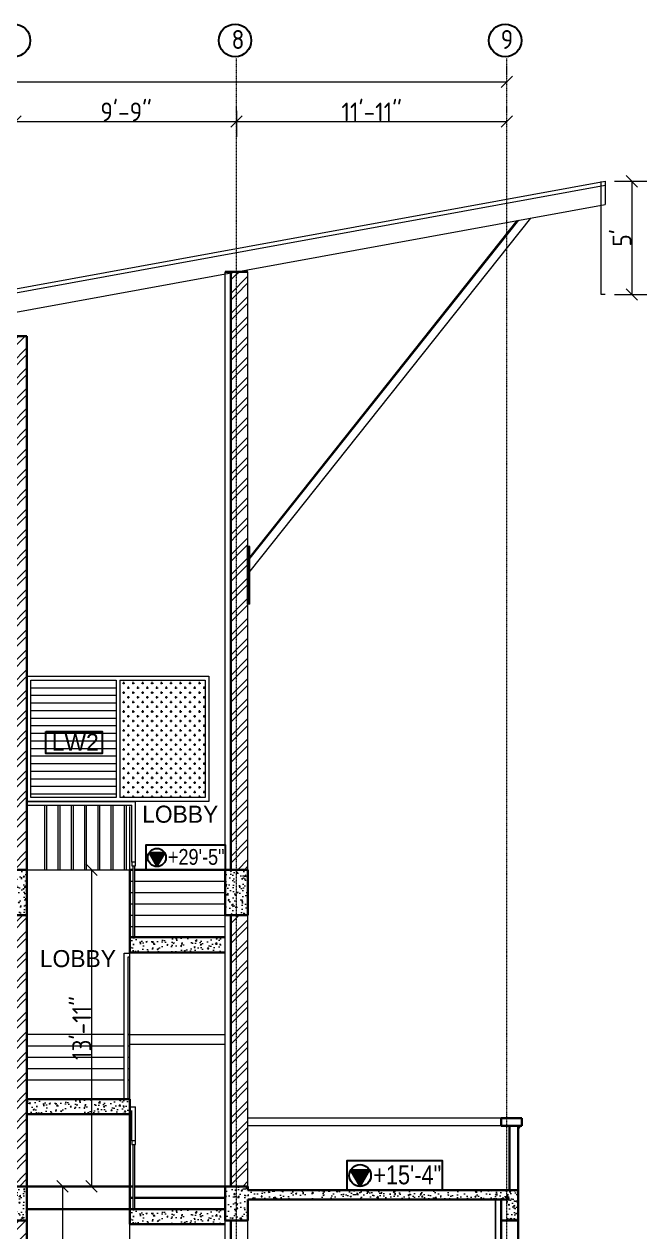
# Model space of a CAD drawing. Extents: x -95606 to 113309, y -42160 to -940.
# Drawn here: x -41215 to -40887, y -17442 to -16805 of the extents above; entities that cross this region are included whole.
import ezdxf

# ---------------------------------------------------------------- set-up
doc = ezdxf.new("R2010")
doc.units = 0
doc.header["$LTSCALE"] = 0.02
doc.header["$MEASUREMENT"] = 0
doc.header["$PDMODE"] = 3
doc.header["$PDSIZE"] = -2
doc.linetypes.add('ACAD_ISO04W100', pattern=[30, 24, -3, 0, -3])
doc.linetypes.add('CENTERX2', pattern=[101.6, 63.5, -12.7, 12.7, -12.7])
doc.layers.get('0').update_dxf_attribs({"linetype": 'CONTINUOUS'})
doc.layers.get('DEFPOINTS').update_dxf_attribs({"linetype": 'CONTINUOUS'})
for name, color, linetype, lineweight in [('dimension', 250, 'CONTINUOUS', 18), ('DOOR WIN TEXT', 102, 'CONTINUOUS', 25), ('Hatch', 252, 'CONTINUOUS', 9), ('RBH CENTER LINE', 1, 'ACAD_ISO04W100', 13), ('RBH DIMENSIONS', 8, 'CONTINUOUS', 15), ('RBH FURNISHING', 112, 'CONTINUOUS', 0), ('RBH GLASS', 254, 'CONTINUOUS', 5), ('RBH HAND RAIL - 0.13', 131, 'CONTINUOUS', 13), ('RBH hatch', 43, 'CONTINUOUS', 0), ('RBH TEXT', 50, 'CONTINUOUS', 13), ('RBH TEXT FRAME', 90, 'CONTINUOUS', 25), ('RBH WALL - 0.13', 253, 'CONTINUOUS', 13), ('RBH WALL - 0.18', 252, 'CONTINUOUS', 18), ('RBH WALL - 0.30', 7, 'CONTINUOUS', 30)]:
    doc.layers.add(name, color=color, linetype=linetype, lineweight=lineweight)
doc.layers.add('RBH DO & WIN', color=7, linetype='CONTINUOUS', lineweight=9, true_color=0x8a008a)
doc.styles.add('RBH-225', font='ARIALN.TTF', dxfattribs={"height": 225})
doc.styles.add('RBH-TEXT', font='ARIALN.TTF', dxfattribs={"height": 175})
doc.styles.get("Standard").update_dxf_attribs({"font": 'ISOCP'})
doc.dimstyles.new('RBH DIM 01', dxfattribs={"dimtxt": 10, "dimasz": 6, "dimexe": 8, "dimexo": 5, "dimgap": 0.09, "dimtad": 1, "dimdec": 0, "dimzin": 0, "dimdsep": 46, "dimlunit": 4, "dimtxsty": 'Standard', "dimblk": 'OBLIQUE', "dimcen": 0.09, "dimclrd": 4, "dimclre": 1, "dimclrt": 2, "dimadec": 0, "dimazin": 0, "dimtfac": 1, "dimtdec": 0, "dimtofl": 0, "dimtmove": 0, "dimatfit": 3, "dimldrblk": 'OPEN30', "dimfxl": 1, "dimtolj": 1, "dimtzin": 0, "dimlwd": -1, "dimlwe": -1, "dimarcsym": 0})
pattern_1 = [(50, (-411609.736, -522238.593), (7.172601826, -0.62752135), [0.75, -8.25]), (355, (-411609.736, -522238.593), (-1.38751334, 7.52192134), [0.6, -6.6]), (100.4514445, (-411609.138, -522238.645), (5.78508847, 6.89439991), [0.63740192, -7.01142112]), (46.1842, (-411609.736, -522236.593), (10.67241331, -1.65519281), [1.125, -12.375]), (96.6356355, (-411608.846, -522236.731), (9.34661946, 9.741186), [0.95610342, -10.5171376]), (351.184164, (-411609.736, -522236.593), (9.34661945, 9.741186), [0.9, -9.90000001]), (21, (-411608.736, -522237.093), (5.96907052, -4.026188907), [0.75, -8.25]), (326, (-411608.736, -522237.093), (2.43315332, 7.25150045), [0.6, -6.6]), (71.4514447, (-411608.2384, -522237.428), (8.40222377, 3.22531153), [0.6374019, -7.01142112]), (37.5, (-411609.7358, -522238.5927), (0.121598553, 3.328938538), [0, -6.52, 0, -6.7, 0, -6.625]), (7.5, (-411609.7358, -522238.5927), (2.630695374, 3.944117119), [0, -3.82, 0, -6.37, 0, -2.525]), (327.5, (-411611.9658, -522238.5927), (5.338224362, -0.225548717), [0, -2.5, 0, -7.8, 0, -10.35]), (317.5, (-411612.966, -522238.5927), (5.831861693, 1.001049823), [0, -3.25, 0, -5.18, 0, -7.35])]
pattern_2 = [(50, (-411641.1325, -522238.593), (7.172601826, -0.62752135), [0.75, -8.25]), (355, (-411641.1325, -522238.593), (-1.38751334, 7.52192134), [0.6, -6.6]), (100.4514445, (-411640.535, -522238.645), (5.78508847, 6.89439991), [0.63740192, -7.01142112]), (46.1842, (-411641.1325, -522236.593), (10.67241331, -1.65519281), [1.125, -12.375]), (96.6356355, (-411640.243, -522236.731), (9.34661946, 9.741186), [0.95610342, -10.5171376]), (351.184164, (-411641.133, -522236.593), (9.34661945, 9.741186), [0.9, -9.90000001]), (21, (-411640.1325, -522237.093), (5.96907052, -4.026188907), [0.75, -8.25]), (326, (-411640.1325, -522237.093), (2.43315332, 7.25150045), [0.6, -6.6]), (71.4514447, (-411639.635, -522237.428), (8.40222377, 3.22531153), [0.6374019, -7.01142112]), (37.5, (-411641.1325, -522238.5927), (0.121598553, 3.328938538), [0, -6.52, 0, -6.7, 0, -6.625]), (7.5, (-411641.1325, -522238.5927), (2.630695374, 3.944117119), [0, -3.82, 0, -6.37, 0, -2.525]), (327.5, (-411643.3625, -522238.5927), (5.338224362, -0.225548717), [0, -2.5, 0, -7.8, 0, -10.35]), (317.5, (-411644.3625, -522238.5927), (5.831861693, 1.001049823), [0, -3.25, 0, -5.18, 0, -7.35])]

# ---------------------------------------------------------------- blocks, each defined once
blk = doc.blocks.new('_Oblique')
at = {"color": 0, "linetype": 'ByBlock', "lineweight": -2}
blk.add_line((-0.5, -0.5), (0.5, 0.5), dxfattribs=at)
blk = doc.blocks.new('*D940')
at = {"layer": 'DEFPOINTS', "color": 0, "lineweight": -2, "ltscale": 0.75, "transparency": 16777216}
for p in [(-41220, -16843.35), (-41103.39, -16845.69), (-41103.39, -16856.39)]:
    blk.add_point(p, dxfattribs=at)
at = {"layer": 'RBH DIMENSIONS', "color": 1, "ltscale": 0.75, "transparency": 16777216}
for p, q in [((-41220, -16848.35), (-41220, -16864.39)), ((-41103.39, -16850.69), (-41103.39, -16864.39))]:
    blk.add_line(p, q, dxfattribs=at)
at = {"layer": 'RBH DIMENSIONS', "color": 4, "ltscale": 0.75, "transparency": 16777216}
blk.add_line((-41220, -16856.39), (-41103.39, -16856.39), dxfattribs=at)
at = {"layer": 'RBH DIMENSIONS', "color": 4, "ltscale": 0.75, "transparency": 16777216, "xscale": 6, "yscale": 6, "zscale": 6, "rotation": 180}
blk.add_blockref('_Oblique', (-41220, -16856.39), dxfattribs=at)
at = {"layer": 'RBH DIMENSIONS', "color": 4, "ltscale": 0.75, "transparency": 16777216, "xscale": 6, "yscale": 6, "zscale": 6}
blk.add_blockref('_Oblique', (-41103.39, -16856.39), dxfattribs=at)
at = {"layer": 'RBH DIMENSIONS', "color": 2, "ltscale": 0.75, "transparency": 16777216, "insert": (-41161.69, -16851.3), "char_height": 10, "attachment_point": 5}
blk.add_mtext('\\A1;9\'-9"', dxfattribs=at)
blk = doc.blocks.new('_Open30')
at = {"color": 0, "linetype": 'ByBlock', "lineweight": -2}
for p, q in [((-1, 0.27), (0, 0)), ((0, 0), (-1, -0.27)), ((0, 0), (-1, 0))]:
    blk.add_line(p, q, dxfattribs=at)
blk = doc.blocks.new('*D941')
at = {"layer": 'DEFPOINTS', "color": 0, "lineweight": -2, "ltscale": 0.75, "transparency": 16777216}
for p in [(-41103.39, -16856.39), (-40960.84, -16856.39), (-40960.84, -16856.39)]:
    blk.add_point(p, dxfattribs=at)
at = {"layer": 'RBH DIMENSIONS', "color": 1, "ltscale": 0.75, "transparency": 16777216}
for p, q in [((-41103.39, -16851.39), (-41103.39, -16848.39)), ((-40960.84, -16851.39), (-40960.84, -16848.39))]:
    blk.add_line(p, q, dxfattribs=at)
at = {"layer": 'RBH DIMENSIONS', "color": 4, "ltscale": 0.75, "transparency": 16777216}
blk.add_line((-41103.39, -16856.39), (-40960.84, -16856.39), dxfattribs=at)
at = {"layer": 'RBH DIMENSIONS', "color": 4, "ltscale": 0.75, "transparency": 16777216, "xscale": 6, "yscale": 6, "zscale": 6, "rotation": 180}
blk.add_blockref('_Oblique', (-41103.39, -16856.39), dxfattribs=at)
at = {"layer": 'RBH DIMENSIONS', "color": 4, "ltscale": 0.75, "transparency": 16777216, "xscale": 6, "yscale": 6, "zscale": 6}
blk.add_blockref('_Oblique', (-40960.84, -16856.39), dxfattribs=at)
at = {"layer": 'RBH DIMENSIONS', "color": 2, "ltscale": 0.75, "transparency": 16777216, "insert": (-41032.12, -16851.3), "char_height": 10, "attachment_point": 5}
blk.add_mtext('\\A1;11\'-11"', dxfattribs=at)
blk = doc.blocks.new('*D952')
at = {"layer": 'DEFPOINTS', "color": 0, "lineweight": -2, "ltscale": 0.75, "transparency": 16777216}
for p in [(-41177, -17418.03), (-41195.29, -17592.03), (-41177, -17592.03)]:
    blk.add_point(p, dxfattribs=at)
at = {"layer": 'RBH DIMENSIONS', "color": 1, "ltscale": 0.75, "transparency": 16777216}
for p, q in [((-41182, -17418.03), (-41203.29, -17418.03)), ((-41182, -17592.03), (-41203.29, -17592.03))]:
    blk.add_line(p, q, dxfattribs=at)
at = {"layer": 'RBH DIMENSIONS', "color": 4, "ltscale": 0.75, "transparency": 16777216}
blk.add_line((-41195.29, -17418.03), (-41195.29, -17592.03), dxfattribs=at)
at = {"layer": 'RBH DIMENSIONS', "color": 4, "ltscale": 0.75, "transparency": 16777216, "xscale": 6, "yscale": 6, "zscale": 6}
for p, rotation in [((-41195.29, -17418.03), 90), ((-41195.29, -17592.03), 270)]:
    blk.add_blockref('_Oblique', p, dxfattribs=dict(at, rotation=rotation))
at = {"layer": 'RBH DIMENSIONS', "color": 2, "ltscale": 0.75, "transparency": 16777216, "insert": (-41200.38, -17505.03), "char_height": 10, "attachment_point": 5, "rotation": 90}
blk.add_mtext('\\A1;14\'-6"', dxfattribs=at)
blk = doc.blocks.new('*D1064')
at = {"layer": 'DEFPOINTS', "color": 0, "lineweight": -2, "ltscale": 0.75, "transparency": 16777216}
for p in [(-40909, -16887.89), (-40909, -16947.57), (-40894.96, -16947.57)]:
    blk.add_point(p, dxfattribs=at)
at = {"layer": 'RBH DIMENSIONS', "color": 1, "ltscale": 0.75, "transparency": 16777216}
for p, q in [((-40904, -16887.89), (-40886.96, -16887.89)), ((-40904, -16947.57), (-40886.96, -16947.57))]:
    blk.add_line(p, q, dxfattribs=at)
at = {"layer": 'RBH DIMENSIONS', "color": 4, "ltscale": 0.75, "transparency": 16777216}
blk.add_line((-40894.96, -16887.89), (-40894.96, -16947.57), dxfattribs=at)
at = {"layer": 'RBH DIMENSIONS', "color": 4, "ltscale": 0.75, "transparency": 16777216, "xscale": 6, "yscale": 6, "zscale": 6}
for p, rotation in [((-40894.96, -16887.89), 90), ((-40894.96, -16947.57), 270)]:
    blk.add_blockref('_Oblique', p, dxfattribs=dict(at, rotation=rotation))
at = {"layer": 'RBH DIMENSIONS', "color": 2, "ltscale": 0.75, "transparency": 16777216, "insert": (-40900.05, -16917.73), "char_height": 10, "attachment_point": 5, "rotation": 90}
blk.add_mtext("\\A1;5'", dxfattribs=at)
blk = doc.blocks.new('*D979')
at = {"layer": 'DEFPOINTS', "color": 0, "lineweight": -2, "ltscale": 0.75, "transparency": 16777216}
for p in [(-42515, -16831.56), (-40960.84, -16835.44), (-40960.84, -16836.55)]:
    blk.add_point(p, dxfattribs=at)
at = {"layer": 'RBH WALL - 0.13', "color": 1, "ltscale": 0.75, "transparency": 16777216}
for p, q in [((-40960.84, -16831.55), (-40960.84, -16827.44)), ((-42515, -16836.56), (-42515, -16843.44))]:
    blk.add_line(p, q, dxfattribs=at)
at = {"layer": 'RBH WALL - 0.13', "color": 4, "ltscale": 0.75, "transparency": 16777216}
blk.add_line((-42515, -16835.44), (-40960.84, -16835.44), dxfattribs=at)
at = {"layer": 'RBH WALL - 0.13', "color": 4, "ltscale": 0.75, "transparency": 16777216, "xscale": 6, "yscale": 6, "zscale": 6, "rotation": 180}
blk.add_blockref('_Oblique', (-42515, -16835.44), dxfattribs=at)
at = {"layer": 'RBH WALL - 0.13', "color": 4, "ltscale": 0.75, "transparency": 16777216, "xscale": 6, "yscale": 6, "zscale": 6}
blk.add_blockref('_Oblique', (-40960.84, -16835.44), dxfattribs=at)
at = {"layer": 'RBH WALL - 0.13', "color": 2, "ltscale": 0.75, "transparency": 16777216, "insert": (-41737.92, -16830.35), "char_height": 10, "attachment_point": 5}
blk.add_mtext('\\A1;129\'-6"', dxfattribs=at)
blk = doc.blocks.new('*D1107')
at = {"layer": 'DEFPOINTS', "color": 0, "lineweight": -2, "ltscale": 0.75, "transparency": 16777216}
for p in [(-41180.19, -17250.99), (-41180.19, -17418.03), (-41180.03, -17418.03)]:
    blk.add_point(p, dxfattribs=at)
at = {"layer": 'dimension', "color": 4, "ltscale": 0.75, "transparency": 16777216}
blk.add_line((-41180.03, -17250.99), (-41180.03, -17418.03), dxfattribs=at)
at = {"layer": 'dimension', "color": 1, "ltscale": 0.75, "transparency": 16777216}
for p, q in [((-41175.19, -17250.99), (-41172.03, -17250.99)), ((-41175.19, -17418.03), (-41172.03, -17418.03))]:
    blk.add_line(p, q, dxfattribs=at)
at = {"layer": 'dimension', "color": 4, "ltscale": 0.75, "transparency": 16777216, "xscale": 6, "yscale": 6, "zscale": 6}
for p, rotation in [((-41180.03, -17250.99), 90), ((-41180.03, -17418.03), 270)]:
    blk.add_blockref('_Oblique', p, dxfattribs=dict(at, rotation=rotation))
at = {"layer": 'dimension', "color": 2, "ltscale": 0.75, "transparency": 16777216, "insert": (-41185.12, -17334.51), "char_height": 10, "attachment_point": 5, "rotation": 90}
blk.add_mtext('\\A1;13\'-11"', dxfattribs=at)

msp = doc.modelspace()

# ---------------------------------------------------------------- hatches: boundary and pattern name
at = {"layer": 'Hatch', "ltscale": 0.75}
h = msp.add_hatch(dxfattribs=at)
h.set_pattern_fill('ANSI32', color=256, scale=20)
h.set_pattern_definition([(45, (-411641.1325, -522238.593), (-5.30330086, 5.30330086), []), (45, (-411637.597, -522238.593), (-5.30330086, 5.30330086), [])])
h.paths.add_polyline_path([(-41097.393, -16935.563), (-41103.393, -16935.563), (-41103.393, -17250.987), (-41097.393, -17250.987)])
h.paths.add_polyline_path([(-41106.393, -16936.215), (-41106.393, -17250.987), (-41103.393, -17250.987), (-41103.393, -16936.215)])
h.paths.add_polyline_path([(-41097.393, -17274.987), (-41103.393, -17274.987), (-41103.393, -17418.031), (-41097.393, -17418.031)])
h.paths.add_polyline_path([(-41103.393, -17274.987), (-41106.393, -17274.987), (-41106.393, -17418.031), (-41103.393, -17418.031)])
h = msp.add_hatch(dxfattribs=at)
h.set_pattern_fill('ANSI32', color=256, scale=20)
h.set_pattern_definition([(45, (-411645.736, -522238.593), (-5.30330086, 5.30330086), []), (45, (-411642.2, -522238.593), (-5.30330086, 5.30330086), [])])
h.paths.add_polyline_path([(-41213.996, -17436.031), (-41221.996, -17436.031), (-41221.996, -17592.031), (-41213.996, -17592.031)])
h.paths.add_polyline_path([(-41213.996, -16969.641), (-41221.996, -16969.641), (-41221.996, -17181.031), (-41213.996, -17181.031)])
h.paths.add_polyline_path([(-41221.996, -17250.987), (-41213.996, -17250.987), (-41213.996, -17181.031), (-41221.996, -17181.031)])
h.paths.add_polyline_path([(-41213.996, -17274.987), (-41221.996, -17274.987), (-41221.996, -17418.031), (-41213.996, -17418.031)])
h = msp.add_hatch(dxfattribs=at)
h.set_pattern_fill('AR-CONC', color=256)
h.set_pattern_definition([(50, (-411609.736, -522231.593), (7.172601826, -0.62752135), [0.75, -8.25]), (355, (-411609.736, -522231.593), (-1.38751334, 7.52192134), [0.6, -6.6]), (100.4514445, (-411609.138, -522231.645), (5.78508847, 6.89439991), [0.63740192, -7.01142112]), (46.1842, (-411609.736, -522229.593), (10.67241331, -1.65519281), [1.125, -12.375]), (96.6356355, (-411608.846, -522229.731), (9.34661946, 9.741186), [0.95610342, -10.5171376]), (351.184164, (-411609.736, -522229.593), (9.34661945, 9.741186), [0.9, -9.90000001]), (21, (-411608.736, -522230.093), (5.96907052, -4.026188907), [0.75, -8.25]), (326, (-411608.736, -522230.093), (2.43315332, 7.25150045), [0.6, -6.6]), (71.4514447, (-411608.2384, -522230.428), (8.40222377, 3.22531153), [0.6374019, -7.01142112]), (37.5, (-411609.7358, -522231.5927), (0.121598553, 3.328938538), [0, -6.52, 0, -6.7, 0, -6.625]), (7.5, (-411609.7358, -522231.5927), (2.630695374, 3.944117119), [0, -3.82, 0, -6.37, 0, -2.525]), (327.5, (-411611.9658, -522231.5927), (5.338224362, -0.225548717), [0, -2.5, 0, -7.8, 0, -10.35]), (317.5, (-411612.966, -522231.5927), (5.831861693, 1.001049823), [0, -3.25, 0, -5.18, 0, -7.35])])
h.paths.add_polyline_path([(-41219.996, -17250.987), (-41225.996, -17250.987), (-41225.996, -17274.987), (-41219.996, -17274.987)])
h.paths.add_polyline_path([(-41213.996, -17250.987), (-41219.996, -17250.987), (-41219.996, -17274.987), (-41213.996, -17274.987)])
h = msp.add_hatch(dxfattribs=at)
h.set_pattern_fill('AR-CONC', color=256)
h.set_pattern_definition([(50, (-411609.736, -522308.549), (7.172601826, -0.62752135), [0.75, -8.25]), (355, (-411609.736, -522308.549), (-1.38751334, 7.52192134), [0.6, -6.6]), (100.4514445, (-411609.138, -522308.601), (5.78508847, 6.89439991), [0.63740192, -7.01142112]), (46.1842, (-411609.736, -522306.549), (10.67241331, -1.65519281), [1.125, -12.375]), (96.6356355, (-411608.846, -522306.687), (9.34661946, 9.741186), [0.95610342, -10.5171376]), (351.184164, (-411609.736, -522306.549), (9.34661945, 9.741186), [0.9, -9.90000001]), (21, (-411608.736, -522307.049), (5.96907052, -4.026188907), [0.75, -8.25]), (326, (-411608.736, -522307.049), (2.43315332, 7.25150045), [0.6, -6.6]), (71.4514447, (-411608.2384, -522307.384), (8.40222377, 3.22531153), [0.6374019, -7.01142112]), (37.5, (-411609.7358, -522308.5488), (0.121598553, 3.328938538), [0, -6.52, 0, -6.7, 0, -6.625]), (7.5, (-411609.7358, -522308.5488), (2.630695374, 3.944117119), [0, -3.82, 0, -6.37, 0, -2.525]), (327.5, (-411611.9658, -522308.5488), (5.338224362, -0.225548717), [0, -2.5, 0, -7.8, 0, -10.35]), (317.5, (-411612.966, -522308.5488), (5.831861693, 1.001049823), [0, -3.25, 0, -5.18, 0, -7.35])])
h.paths.add_polyline_path([(-41103.393, -17250.987), (-41109.393, -17250.987), (-41109.393, -17263.514), (-41109.393, -17274.987), (-41103.393, -17274.987)])
h.paths.add_polyline_path([(-41097.393, -17250.987), (-41103.393, -17250.987), (-41103.393, -17274.987), (-41097.393, -17274.987)])
h = msp.add_hatch(dxfattribs=at)
h.set_pattern_fill('AR-CONC', color=256)
h.set_pattern_definition([(50, (-411643.434, -522095.219), (7.172601826, -0.62752135), [0.75, -8.25]), (355, (-411643.434, -522095.219), (-1.38751334, 7.52192134), [0.6, -6.6]), (100.4514445, (-411642.8364, -522095.271), (5.78508847, 6.89439991), [0.63740192, -7.01142112]), (46.1842, (-411643.434, -522093.219), (10.67241331, -1.65519281), [1.125, -12.375]), (96.6356355, (-411642.545, -522093.357), (9.34661946, 9.741186), [0.95610342, -10.5171376]), (351.184164, (-411643.434, -522093.219), (9.34661945, 9.741186), [0.9, -9.90000001]), (21, (-411642.434, -522093.719), (5.96907052, -4.026188907), [0.75, -8.25]), (326, (-411642.434, -522093.719), (2.43315332, 7.25150045), [0.6, -6.6]), (71.4514447, (-411641.937, -522094.054), (8.40222377, 3.22531153), [0.6374019, -7.01142112]), (37.5, (-411643.4341, -522095.2188), (0.121598553, 3.328938538), [0, -6.52, 0, -6.7, 0, -6.625]), (7.5, (-411643.434, -522095.2188), (2.630695374, 3.944117119), [0, -3.82, 0, -6.37, 0, -2.525]), (327.5, (-411645.6641, -522095.2188), (5.338224362, -0.225548717), [0, -2.5, 0, -7.8, 0, -10.35]), (317.5, (-411646.664, -522095.2188), (5.831861693, 1.001049823), [0, -3.25, 0, -5.18, 0, -7.35])])
h.paths.add_polyline_path([(-41111.694, -17286.657), (-41159.694, -17286.657), (-41159.694, -17294.657), (-41111.694, -17294.657), (-41111.694, -17292.657)])
h = msp.add_hatch(dxfattribs=at)
h.set_pattern_fill('AR-CONC', color=256)
h.set_pattern_definition([(50, (-411694.434, -522180.593), (7.172601826, -0.62752135), [0.75, -8.25]), (355, (-411694.434, -522180.593), (-1.38751334, 7.52192134), [0.6, -6.6]), (100.4514445, (-411693.8364, -522180.645), (5.78508847, 6.89439991), [0.63740192, -7.01142112]), (46.1842, (-411694.434, -522178.593), (10.67241331, -1.65519281), [1.125, -12.375]), (96.6356355, (-411693.545, -522178.731), (9.34661946, 9.741186), [0.95610342, -10.5171376]), (351.184164, (-411694.434, -522178.593), (9.34661945, 9.741186), [0.9, -9.90000001]), (21, (-411693.434, -522179.093), (5.96907052, -4.026188907), [0.75, -8.25]), (326, (-411693.434, -522179.093), (2.43315332, 7.25150045), [0.6, -6.6]), (71.4514447, (-411692.937, -522179.428), (8.40222377, 3.22531153), [0.6374019, -7.01142112]), (37.5, (-411694.4341, -522180.5927), (0.121598553, 3.328938538), [0, -6.52, 0, -6.7, 0, -6.625]), (7.5, (-411694.434, -522180.5927), (2.630695374, 3.944117119), [0, -3.82, 0, -6.37, 0, -2.525]), (327.5, (-411696.6641, -522180.5927), (5.338224362, -0.225548717), [0, -2.5, 0, -7.8, 0, -10.35]), (317.5, (-411697.664, -522180.5927), (5.831861693, 1.001049823), [0, -3.25, 0, -5.18, 0, -7.35])])
h.paths.add_polyline_path([(-41159.694, -17372.031), (-41213.996, -17372.031), (-41213.996, -17380.031), (-41160.14, -17380.031), (-41159.694, -17378.031)])
h = msp.add_hatch(dxfattribs=at)
h.set_pattern_fill('AR-CONC', color=256)
h.set_pattern_definition(pattern_1)
h.paths.add_polyline_path([(-41213.996, -17423.031), (-41213.996, -17418.031), (-41266.996, -17418.031), (-41266.996, -17423.031), (-41260.996, -17423.031), (-41260.996, -17423.031)])
h = msp.add_hatch(dxfattribs=at)
h.set_pattern_fill('AR-CONC', color=256)
h.set_pattern_definition(pattern_1)
h.paths.add_polyline_path([(-41219.996, -17423.031), (-41225.996, -17423.031), (-41225.996, -17436.031), (-41219.996, -17436.031)])
h.paths.add_polyline_path([(-41213.996, -17423.031), (-41219.996, -17423.031), (-41219.996, -17436.031), (-41213.996, -17436.031)])
h = msp.add_hatch(dxfattribs=at)
h.set_pattern_fill('AR-CONC', color=256)
h.set_pattern_definition(pattern_2)
h.paths.add_polyline_path([(-41109.393, -17418.031), (-41109.393, -17436.031), (-41103.393, -17436.031), (-41103.393, -17418.031)])
h = msp.add_hatch(dxfattribs=at)
h.set_pattern_fill('AR-CONC', color=256)
h.set_pattern_definition(pattern_2)
h.paths.add_polyline_path([(-41097.393, -17425.031), (-40959.393, -17425.031), (-40959.393, -17436.031), (-40956.393, -17436.031), (-40956.393, -17420.031), (-40959.393, -17420.031), (-41097.393, -17420.031), (-41097.393, -17418.031), (-41103.393, -17418.031), (-41103.393, -17436.031), (-41097.393, -17436.031)])
h = msp.add_hatch(dxfattribs=at)
h.set_pattern_fill('AR-CONC', color=256)
h.set_pattern_definition([(50, (-411645.5826, -522238.593), (7.172601826, -0.62752135), [0.75, -8.25]), (355, (-411645.5826, -522238.593), (-1.38751334, 7.52192134), [0.6, -6.6]), (100.4514445, (-411644.985, -522238.645), (5.78508847, 6.89439991), [0.63740192, -7.01142112]), (46.1842, (-411645.583, -522236.593), (10.67241331, -1.65519281), [1.125, -12.375]), (96.6356355, (-411644.693, -522236.731), (9.34661946, 9.741186), [0.95610342, -10.5171376]), (351.184164, (-411645.583, -522236.593), (9.34661945, 9.741186), [0.9, -9.90000001]), (21, (-411644.5826, -522237.093), (5.96907052, -4.026188907), [0.75, -8.25]), (326, (-411644.5826, -522237.093), (2.43315332, 7.25150045), [0.6, -6.6]), (71.4514447, (-411644.085, -522237.428), (8.40222377, 3.22531153), [0.6374019, -7.01142112]), (37.5, (-411645.5826, -522238.5927), (0.121598553, 3.328938538), [0, -6.52, 0, -6.7, 0, -6.625]), (7.5, (-411645.5826, -522238.5927), (2.630695374, 3.944117119), [0, -3.82, 0, -6.37, 0, -2.525]), (327.5, (-411647.8126, -522238.5927), (5.338224362, -0.225548717), [0, -2.5, 0, -7.8, 0, -10.35]), (317.5, (-411648.8126, -522238.5927), (5.831861693, 1.001049823), [0, -3.25, 0, -5.18, 0, -7.35])])
h.paths.add_polyline_path([(-40954.843, -17420.031), (-40960.843, -17420.031), (-40960.843, -17436.031), (-40954.843, -17436.031)])
h = msp.add_hatch(dxfattribs=at)
h.set_pattern_fill('AR-CONC', color=256)
h.set_pattern_definition([(50, (-411643.434, -522238.593), (7.172601826, -0.62752135), [0.75, -8.25]), (355, (-411643.434, -522238.593), (-1.38751334, 7.52192134), [0.6, -6.6]), (100.4514445, (-411642.8364, -522238.645), (5.78508847, 6.89439991), [0.63740192, -7.01142112]), (46.1842, (-411643.434, -522236.593), (10.67241331, -1.65519281), [1.125, -12.375]), (96.6356355, (-411642.545, -522236.731), (9.34661946, 9.741186), [0.95610342, -10.5171376]), (351.184164, (-411643.434, -522236.593), (9.34661945, 9.741186), [0.9, -9.90000001]), (21, (-411642.434, -522237.093), (5.96907052, -4.026188907), [0.75, -8.25]), (326, (-411642.434, -522237.093), (2.43315332, 7.25150045), [0.6, -6.6]), (71.4514447, (-411641.937, -522237.428), (8.40222377, 3.22531153), [0.6374019, -7.01142112]), (37.5, (-411643.4341, -522238.5927), (0.121598553, 3.328938538), [0, -6.52, 0, -6.7, 0, -6.625]), (7.5, (-411643.434, -522238.5927), (2.630695374, 3.944117119), [0, -3.82, 0, -6.37, 0, -2.525]), (327.5, (-411645.6641, -522238.5927), (5.338224362, -0.225548717), [0, -2.5, 0, -7.8, 0, -10.35]), (317.5, (-411646.664, -522238.5927), (5.831861693, 1.001049823), [0, -3.25, 0, -5.18, 0, -7.35])])
h.paths.add_polyline_path([(-41111.694, -17430.031), (-41159.694, -17430.031), (-41159.694, -17438.031), (-41111.694, -17438.031), (-41111.694, -17436.031)])
at = {"layer": 'RBH GLASS'}
h = msp.add_hatch(dxfattribs=at)
h.set_pattern_fill('CROSS', color=256, scale=10)
h.set_pattern_definition([(0, (-412818.5854, -522017.5488), (2.5, 2.5), [1.25, -3.75]), (90, (-412817.9604, -522018.1738), (-2.5, 2.5), [1.25, -3.75])])
h.paths.add_polyline_path([(-41119.996, -17150.987), (-41164.996, -17150.987), (-41164.996, -17212.987), (-41119.996, -17212.987)])
at = {"layer": 'RBH TEXT FRAME'}
h = msp.add_hatch(dxfattribs=at)
h.set_pattern_fill('ANSI31', color=1, scale=3.332)
h.set_pattern_definition([(45, (-124066.91973, -17932.23475), (-0.2945099744, 0.2945099744), [])])
h.paths.add_polyline_path([(-41141.319, -17242.178), (-41149.62, -17242.178), (-41145.469, -17249.367)])
h = msp.add_hatch(dxfattribs=at)
h.set_pattern_fill('ANSI31', color=1, scale=4)
h.set_pattern_definition([(45, (-140583.8305, -18237.8553), (-0.3535533906, 0.3535533906), [])])
h.paths.add_polyline_path([(-41033.29, -17409.456), (-41043.254, -17409.456), (-41038.272, -17418.086)])

# ---------------------------------------------------------------- linework, layer by layer
at = {"layer": 'dimension', "ltscale": 0.75}
for p, q in [((-41159.694, -17293.031), (-41159.694, -17217.701)), ((-41225.996, -17250.987), (-41213.996, -17250.987)), ((-41159.694, -17372.031), (-41159.694, -17294.657))]:
    msp.add_line(p, q, dxfattribs=at)
at = {"layer": 'RBH CENTER LINE', "linetype": 'CENTERX2', "ltscale": 0.12}
for p, q in [((-41103.393, -17846.343), (-41103.393, -16823.092)), ((-40960.843, -17846.343), (-40960.843, -16823.092))]:
    msp.add_line(p, q, dxfattribs=at)
at = {"layer": 'RBH DO & WIN', "ltscale": 0.75}
for p, q in [((-41211.996, -17150.987), (-41166.996, -17150.987)), ((-41211.996, -17154.987), (-41166.996, -17154.987)), ((-41166.996, -17150.987), (-41166.996, -17212.987)), ((-41164.996, -17150.987), (-41164.996, -17212.987)), ((-41211.996, -17158.987), (-41166.996, -17158.987)), ((-41211.996, -17162.987), (-41166.996, -17162.987)), ((-41211.996, -17166.987), (-41166.996, -17166.987)), ((-41211.996, -17170.987), (-41166.996, -17170.987)), ((-41211.996, -17174.987), (-41166.996, -17174.987)), ((-41211.996, -17178.987), (-41166.996, -17178.987)), ((-41211.996, -17182.987), (-41166.996, -17182.987)), ((-41211.996, -17186.987), (-41166.996, -17186.987)), ((-41211.996, -17190.987), (-41166.996, -17190.987)), ((-41211.996, -17194.987), (-41166.996, -17194.987)), ((-41211.996, -17198.987), (-41166.996, -17198.987)), ((-41211.996, -17202.987), (-41166.996, -17202.987)), ((-41211.996, -17206.987), (-41166.996, -17206.987)), ((-41211.996, -17210.987), (-41166.996, -17210.987))]:
    msp.add_line(p, q, dxfattribs=at)
msp.add_lwpolyline([(-41213.996, -17148.987), (-41117.996, -17148.987), (-41117.996, -17214.987), (-41213.996, -17214.987)], close=True, dxfattribs=at)
for points in [[(-41166.996, -17212.987), (-41211.996, -17212.987), (-41211.996, -17150.987), (-41166.996, -17150.987)], [(-41164.996, -17150.987), (-41119.996, -17150.987), (-41119.996, -17212.987), (-41164.996, -17212.987)]]:
    msp.add_lwpolyline(points, dxfattribs=at)
at = {"layer": 'RBH FURNISHING', "ltscale": 0.75}
for p, q in [((-42568.996, -17190.812), (-40908.996, -16887.891)), ((-40910.996, -16947.571), (-40910.996, -16888.066)), ((-40908.996, -16887.891), (-40908.996, -16900.089)), ((-42568.996, -17192.845), (-40908.996, -16889.924)), ((-42568.996, -17203.01), (-40908.996, -16900.089)), ((-40908.996, -16947.571), (-40910.996, -16947.571))]:
    msp.add_line(p, q, dxfattribs=at)
at = {"layer": 'RBH HAND RAIL - 0.13', "ltscale": 0.75}
for p, q in [((-41213.996, -17214.987), (-41156.694, -17214.987)), ((-41213.996, -17216.987), (-41158.694, -17216.987)), ((-41204.694, -17216.987), (-41204.694, -17250.987)), ((-41203.694, -17216.987), (-41203.694, -17250.987)), ((-41197.694, -17216.987), (-41197.694, -17250.987)), ((-41196.694, -17216.987), (-41196.694, -17250.987)), ((-41190.694, -17216.987), (-41190.694, -17250.987)), ((-41189.694, -17216.987), (-41189.694, -17250.987)), ((-41183.694, -17216.987), (-41183.694, -17250.987)), ((-41182.694, -17216.987), (-41182.694, -17250.987)), ((-41176.694, -17216.987), (-41176.694, -17250.987)), ((-41175.694, -17216.987), (-41175.694, -17250.987)), ((-41169.694, -17216.987), (-41169.694, -17250.987)), ((-41168.694, -17216.987), (-41168.694, -17250.987)), ((-41162.694, -17216.987), (-41162.694, -17250.987)), ((-41161.694, -17216.987), (-41161.694, -17250.987)), ((-41158.694, -17246.97), (-41158.694, -17216.987)), ((-41156.694, -17246.97), (-41156.694, -17214.987)), ((-41158.194, -17248.97), (-41158.194, -17286.657)), ((-41157.194, -17248.97), (-41157.194, -17286.657)), ((-41159.694, -17376.031), (-41156.694, -17376.031)), ((-41158.694, -17394.031), (-41158.694, -17378.031)), ((-41156.694, -17394.031), (-41156.694, -17376.031)), ((-41158.194, -17396.031), (-41158.194, -17430.031)), ((-41157.194, -17396.031), (-41157.194, -17430.031))]:
    msp.add_line(p, q, dxfattribs=at)
at = {"layer": 'RBH HAND RAIL - 0.13', "lineweight": 5, "ltscale": 0.75}
for p, q in [((-41162.694, -17372.031), (-41162.694, -17295.009)), ((-41162.694, -17295.009), (-41159.694, -17295.009)), ((-41160.694, -17372.031), (-41160.694, -17297.009)), ((-41160.694, -17297.009), (-41159.694, -17297.009))]:
    msp.add_line(p, q, dxfattribs=at)
at = {"layer": 'RBH HAND RAIL - 0.13', "ltscale": 0.75}
for points in [[(-41158.694, -17246.97), (-41158.694, -17248.97), (-41156.694, -17248.97), (-41156.694, -17246.97)], [(-41158.694, -17394.031), (-41158.694, -17396.031), (-41156.694, -17396.031), (-41156.694, -17394.031)]]:
    msp.add_lwpolyline(points, close=True, dxfattribs=at)
at = {"layer": 'RBH hatch', "ltscale": 0.75}
for p, q in [((-41159.694, -17256.987), (-41158.194, -17256.987)), ((-41157.194, -17256.987), (-41109.393, -17256.987)), ((-41159.694, -17262.987), (-41158.194, -17262.987)), ((-41157.194, -17262.987), (-41109.393, -17262.987)), ((-41159.694, -17268.987), (-41158.194, -17268.987)), ((-41157.194, -17268.987), (-41109.393, -17268.987)), ((-41159.694, -17274.987), (-41158.194, -17274.987)), ((-41157.194, -17274.987), (-41109.393, -17274.987)), ((-41159.694, -17280.987), (-41158.194, -17280.987)), ((-41157.194, -17280.987), (-41109.393, -17280.987)), ((-41162.694, -17338.009), (-41213.996, -17338.009)), ((-41162.694, -17338.009), (-41213.996, -17338.009)), ((-41160.694, -17338.009), (-41109.393, -17338.009)), ((-41159.694, -17338.009), (-41160.694, -17338.009)), ((-41162.694, -17344.009), (-41213.996, -17344.009)), ((-41159.694, -17344.009), (-41160.694, -17344.009)), ((-41159.694, -17343.009), (-41109.393, -17343.009)), ((-41162.694, -17350.009), (-41213.996, -17350.009)), ((-41159.694, -17350.009), (-41160.694, -17350.009)), ((-41162.694, -17356.009), (-41213.996, -17356.009)), ((-41159.694, -17356.009), (-41160.694, -17356.009)), ((-41162.694, -17362.009), (-41213.996, -17362.009)), ((-41159.694, -17362.009), (-41160.694, -17362.009)), ((-41159.694, -17496.031), (-41159.694, -17438.031))]:
    msp.add_line(p, q, dxfattribs=at)
at = {"layer": 'RBH TEXT FRAME', "color": 4}
msp.add_lwpolyline([(-41204.022, -17178.056), (-41174.357, -17178.056), (-41174.357, -17189.737), (-41204.022, -17189.737)], close=True, dxfattribs=at)
at = {"layer": 'RBH TEXT FRAME', "color": 1}
for points in [[(-41109.393, -17250.987), (-41151.137, -17250.987), (-41151.137, -17237.949), (-41109.393, -17237.949)], [(-41145.469, -17249.367), (-41141.319, -17242.178), (-41149.62, -17242.178)], [(-40994.963, -17420.031), (-41045.076, -17420.031), (-41045.076, -17404.379), (-40994.963, -17404.379)], [(-41038.272, -17418.086), (-41033.29, -17409.456), (-41043.254, -17409.456)]]:
    msp.add_lwpolyline(points, close=True, dxfattribs=at)
at = {"layer": 'RBH TEXT FRAME'}
for centre in [(-41220.825, -16813.562), (-41104.221, -16813.562), (-40961.671, -16813.562)]:
    msp.add_circle(centre, 8.578, dxfattribs=at)
at = {"layer": 'RBH TEXT FRAME', "color": 1}
for centre, radius in [((-41145.469, -17244.574), 4.793), ((-41038.272, -17412.332), 5.754)]:
    msp.add_circle(centre, radius, dxfattribs=at)
at = {"layer": 'RBH WALL - 0.13', "ltscale": 0.75}
for p, q in [((-40948.411, -16907.282), (-41096.393, -17093.493)), ((-40954.725, -16908.434), (-41096.393, -17086.7)), ((-40955.472, -16908.57), (-41096.393, -17085.896)), ((-41096.393, -17080.467), (-41097.393, -17080.467)), ((-41096.393, -17110.993), (-41096.393, -17080.467)), ((-41096.393, -17110.993), (-41097.393, -17110.993)), ((-40959.393, -17382.031), (-41097.393, -17382.031)), ((-40959.393, -17386.031), (-41097.393, -17386.031))]:
    msp.add_line(p, q, dxfattribs=at)
at = {"layer": 'RBH WALL - 0.18', "ltscale": 0.75}
for p, q in [((-41109.393, -17418.031), (-41109.393, -16935.563)), ((-41097.393, -17257.987), (-41097.393, -16935.563)), ((-41213.996, -17250.987), (-41159.694, -17250.987)), ((-41097.393, -17418.031), (-41097.393, -17274.987)), ((-40966.843, -17598.031), (-40966.843, -17425.031)), ((-40966.843, -17425.031), (-40966.843, -17598.031)), ((-41109.393, -17592.031), (-41109.393, -17436.031)), ((-41097.393, -17592.031), (-41097.393, -17436.031))]:
    msp.add_line(p, q, dxfattribs=at)
at = {"layer": 'RBH WALL - 0.30', "ltscale": 0.75}
for p, q in [((-41109.393, -16935.563), (-41097.393, -16935.563)), ((-41106.393, -16935.563), (-41106.393, -17250.987)), ((-41221.996, -16969.641), (-41213.996, -16969.641)), ((-41213.996, -16969.641), (-41213.996, -17181.031)), ((-41097.393, -17110.993), (-41097.393, -17080.467)), ((-41213.996, -17418.031), (-41213.996, -17181.031)), ((-41213.996, -17250.987), (-41225.996, -17250.987)), ((-41213.996, -17274.987), (-41213.996, -17250.987)), ((-41159.694, -17250.987), (-41158.194, -17250.987)), ((-41159.694, -17294.657), (-41159.694, -17250.987)), ((-41157.194, -17250.987), (-41109.393, -17250.987)), ((-41109.393, -17250.987), (-41109.393, -17274.987)), ((-41097.393, -17250.987), (-41109.393, -17250.987)), ((-41109.393, -17263.514), (-41109.393, -17250.987)), ((-41097.393, -17250.987), (-41097.393, -17274.987)), ((-41097.393, -17263.514), (-41097.393, -17250.987)), ((-41225.996, -17274.987), (-41213.996, -17274.987)), ((-41109.393, -17274.987), (-41097.393, -17274.987)), ((-41106.393, -17274.987), (-41106.393, -17418.031)), ((-41159.694, -17286.657), (-41109.393, -17286.657)), ((-41159.694, -17294.657), (-41109.393, -17294.657)), ((-41157.194, -17294.657), (-41109.393, -17294.657)), ((-41159.694, -17372.031), (-41213.996, -17372.031)), ((-41213.996, -17372.031), (-41159.694, -17372.031)), ((-41159.694, -17372.031), (-41159.694, -17418.031)), ((-41159.694, -17380.031), (-41213.996, -17380.031)), ((-40954.843, -17382.031), (-40963.843, -17382.031)), ((-40963.843, -17382.031), (-40963.843, -17386.031)), ((-40954.843, -17382.031), (-40952.843, -17382.031)), ((-40952.843, -17386.031), (-40952.843, -17382.031)), ((-40963.843, -17386.031), (-40954.843, -17386.031)), ((-40959.343, -17386.031), (-40959.343, -17420.031)), ((-40954.843, -17418.031), (-40954.843, -17386.031)), ((-40954.843, -17386.031), (-40952.843, -17386.031)), ((-40953.843, -17386.031), (-40954.843, -17387.608)), ((-41453.996, -17418.031), (-41213.996, -17418.031)), ((-41213.996, -17436.031), (-41213.996, -17418.031)), ((-41213.996, -17418.031), (-41158.194, -17418.031)), ((-41159.694, -17418.031), (-41159.694, -17438.031)), ((-41157.194, -17418.031), (-41109.393, -17418.031)), ((-41109.393, -17423.031), (-41109.393, -17418.031)), ((-41109.393, -17423.031), (-41109.393, -17436.031)), ((-41097.393, -17418.031), (-41097.393, -17420.031)), ((-41097.393, -17420.031), (-40959.393, -17420.031)), ((-40963.843, -17420.031), (-40954.843, -17420.031)), ((-40954.843, -17418.031), (-40954.843, -17436.031)), ((-41159.694, -17424.031), (-41158.194, -17424.031)), ((-41157.194, -17424.031), (-41109.393, -17424.031)), ((-41097.393, -17425.031), (-40959.393, -17425.031)), ((-41097.393, -17436.031), (-41097.393, -17425.031)), ((-40963.843, -17436.031), (-40963.843, -17425.031)), ((-41213.996, -17430.031), (-41159.694, -17430.031)), ((-41159.694, -17430.031), (-41109.393, -17430.031)), ((-41225.996, -17436.031), (-41213.996, -17436.031)), ((-41213.996, -17592.031), (-41213.996, -17436.031)), ((-41159.694, -17438.031), (-41109.393, -17438.031)), ((-41109.393, -17436.031), (-41097.393, -17436.031)), ((-41106.393, -17436.031), (-41106.393, -17592.031)), ((-40963.843, -17598.031), (-40963.843, -17436.031)), ((-40954.843, -17436.031), (-40963.843, -17436.031)), ((-40954.843, -17604.031), (-40954.843, -17436.031))]:
    msp.add_line(p, q, dxfattribs=at)
msp.add_lwpolyline([(-41109.393, -17418.031), (-41097.393, -17418.031)], dxfattribs=at)

# ---------------------------------------------------------------- texts
at = {"layer": 'DOOR WIN TEXT', "color": 4, "insert": (-41224.506, -17179.244), "char_height": 9, "attachment_point": 1, "style": 'RBH-225'}
msp.add_mtext_dynamic_manual_height_columns('\\pi23.61;{\\fStylus BT|b0|i0|c0|p34;LW2}', width=70.71517, gutter_width=1, heights=[0], dxfattribs=at)
at = {"layer": 'RBH TEXT', "char_height": 10, "attachment_point": 1}
for s, insert in [('\\pi9.8262;8', (-41115.884, -16808.065)), ('\\pi9.2786;9', (-40973.334, -16808.065))]:
    msp.add_mtext_dynamic_manual_height_columns(s, width=23.65244, gutter_width=1, heights=[0], dxfattribs=dict(at, insert=insert))
at = {"layer": 'RBH TEXT', "color": 0, "char_height": 9, "attachment_point": 1, "style": 'RBH-225'}
for insert in [(-41168.617, -17217.216), (-41222.594, -17293.396)]:
    msp.add_mtext_dynamic_manual_height_columns('\\pi15.397;{\\fStylus BT|b0|i0|c0|p34;LOBBY }', width=70.71517, gutter_width=1, heights=[0], dxfattribs=dict(at, insert=insert))
at = {"layer": 'RBH TEXT', "attachment_point": 1, "style": 'RBH-TEXT'}
for s, insert, char_height in [(' +29\'-5" ', (-41142.314, -17240.097), 8.33), (' +15\'-4" ', (-41034.484, -17406.958), 10)]:
    msp.add_mtext_dynamic_manual_height_columns(s, width=754.00156, gutter_width=280, heights=[0], dxfattribs=dict(at, insert=insert, char_height=char_height))

# ---------------------------------------------------------------- dimensions: what is measured, and where the dimension line sits
at = {"layer": 'dimension', "ltscale": 0.75}
dim = msp.add_linear_dim(base=(-41180.027, -17418.031), p1=(-41180.19, -17250.987), p2=(-41180.19, -17418.031), angle=90, dimstyle='RBH DIM 01', dxfattribs=at)
dim.commit()
dim.dimension.update_dxf_attribs({"geometry": '*D1107', "text_midpoint": (-41185.117, -17334.509)})
at = {"layer": 'RBH DIMENSIONS', "ltscale": 0.75}
for base, p1, p2, picture, middle in [((-41103.393, -16856.385), (-41219.996, -16843.35), (-41103.393, -16845.695), '*D940', (-41161.694, -16851.295)), ((-40960.843, -16856.385), (-41103.393, -16856.385), (-40960.843, -16856.385), '*D941', (-41032.118, -16851.295))]:
    dim = msp.add_linear_dim(base=base, p1=p1, p2=p2, dimstyle='RBH DIM 01', dxfattribs=at)
    dim.commit()
    dim.dimension.update_dxf_attribs({"geometry": picture, "text_midpoint": middle})
for base, p1, p2, picture, middle in [((-40894.959, -16947.571), (-40908.996, -16887.891), (-40908.996, -16947.571), '*D1064', (-40900.049, -16917.731)), ((-41195.295, -17592.031), (-41176.996, -17418.031), (-41176.996, -17592.031), '*D952', (-41200.385, -17505.031))]:
    dim = msp.add_linear_dim(base=base, p1=p1, p2=p2, angle=90, dimstyle='RBH DIM 01', dxfattribs=at)
    dim.commit()
    dim.dimension.update_dxf_attribs({"geometry": picture, "text_midpoint": middle})
at = {"layer": 'RBH WALL - 0.13', "ltscale": 0.75}
dim = msp.add_linear_dim(base=(-40960.843, -16835.439), p1=(-42514.996, -16831.562), p2=(-40960.843, -16836.552), dimstyle='RBH DIM 01', dxfattribs=at)
dim.commit()
dim.dimension.update_dxf_attribs({"geometry": '*D979', "text_midpoint": (-41737.919, -16830.348)})

doc.saveas('drawing.dxf')
